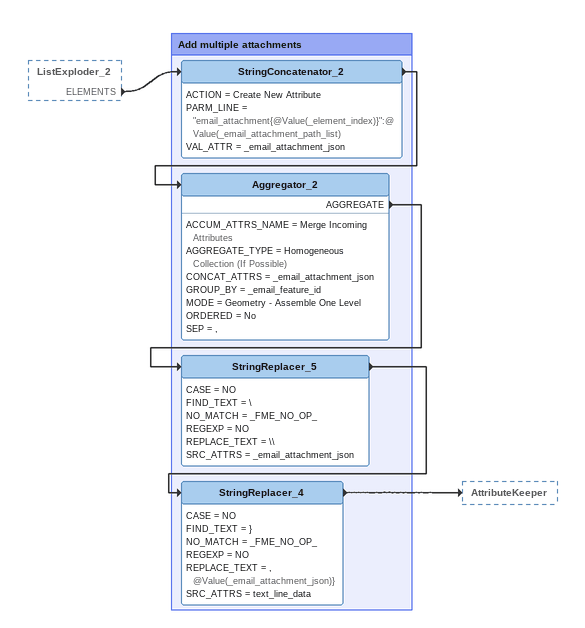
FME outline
ListExploder_2 [outside]
    ELEMENTS -> StringConcatenator_2

Bookmark: Add multiple attachments
StringConcatenator_2
    ACTION = Create New Attribute
    PARM_LINE = "email_attachment{@Value(_element_index)}":@Value(_email_attachment_path_list)
    VAL_ATTR = _email_attachment_json
    -> Aggregator_2
Aggregator_2
    ACCUM_ATTRS_NAME = Merge Incoming Attributes
    AGGREGATE_TYPE = Homogeneous Collection (If Possible)
    CONCAT_ATTRS = _email_attachment_json
    GROUP_BY = _email_feature_id
    MODE = Geometry - Assemble One Level
    ORDERED = No
    SEP = ,
    AGGREGATE -> StringReplacer_5
StringReplacer_5
    CASE = NO
    FIND_TEXT = \
    NO_MATCH = _FME_NO_OP_
    REGEXP = NO
    REPLACE_TEXT = \\
    SRC_ATTRS = _email_attachment_json
    -> StringReplacer_4
StringReplacer_4
    CASE = NO
    FIND_TEXT = }
    NO_MATCH = _FME_NO_OP_
    REGEXP = NO
    REPLACE_TEXT = , @Value(_email_attachment_json)}
    SRC_ATTRS = text_line_data
    -> AttributeKeeper
